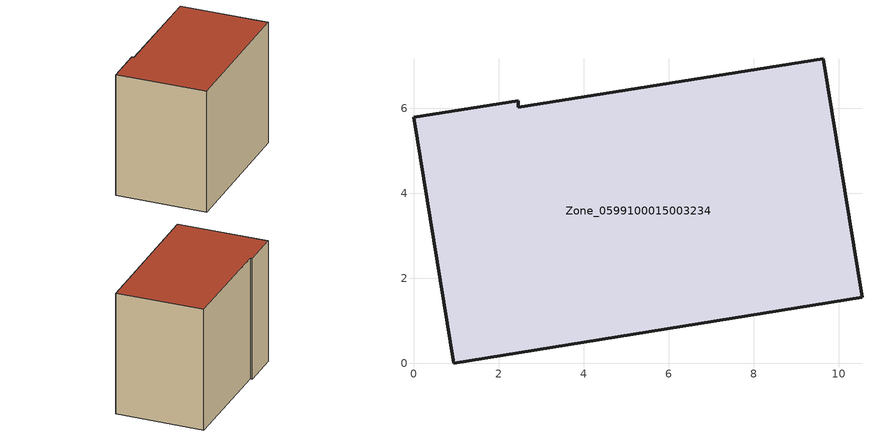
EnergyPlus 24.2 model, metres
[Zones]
Zone_0599100015003234
 floor ground (C_G): 0.94,0 0,5.78 2.46,6.17 2.47,6.03 9.64,7.16 10.55,1.55 z0.96
 wall outside (C_F): 2.47,6.03 2.46,6.17 0,5.78 0.94,0 10.55,1.55 9.64,7.16 2.47,6.03 z0.96:9.08
 roof outside (C_R): 10.55,1.55 9.64,7.16 2.47,6.03 2.46,6.17 0,5.78 0.94,0 z9.08
[BUILDING]
Pand.0599100015003234: North Axis=0; Terrain=City; Loads Convergence Tolerance Value=0.04; Temperature Convergence Tolerance Value=0.4; Solar Distribution=FullExterior; Maximum Number of Warmup Days=25; Minimum Number of Warmup Days=1
[Site:Location]
Rotterdam.The.Hague.AP_ZH_NLD Design_Conditions: Latitude=51.96; Longitude=4.45; Time Zone=1; Elevation=-4.5
[SITE:GROUNDTEMPERATURE:BUILDINGSURFACE]
18, 18, 18, 18, 18, 18, 18, 18, 18, 18, 18, 18
[MATERIAL] Thermal Absorptance=0.9; Solar Absorptance=0.7; Visible Absorptance=0.7
Name | Roughness | Thickness | Conductivity | Density | Specific Heat
G.TI.1975-1991 | MediumSmooth | 0.15 | 0.288461 | 540 | 1210
F.TI.1975-1991 | Rough | 0.3 | 0.230769 | 1920 | 840
R.TI.1975-1991 | MediumRough | 0.2 | 0.153846 | 1500 | 1000
[CONSTRUCTION]
C_G: G.TI.1975-1991
C_F: F.TI.1975-1991
C_R: R.TI.1975-1991
[ZONE]
Zone_0599100015003234: Type=1; Multiplier=1; Ceiling Height=Autocalculate; Volume=Autocalculate; Floor Area=autocalculate; Part of Total Floor Area=Yes
[ZONEINFILTRATION:DESIGNFLOWRATE]
Infil_Zone_0599100015003234: Zone or ZoneList or Space or SpaceList=Zone_0599100015003234; Schedule=AlwaysOn; Design Flow Rate Calculation Method=Flow/Area; Flow Rate per Floor Area=0.003; Constant Term Coefficient=1; Temperature Term Coefficient=0; Velocity Term Coefficient=0; Velocity Squared Term Coefficient=0
[HVACTEMPLATE:ZONE:IDEALLOADSAIRSYSTEM]
Zone_0599100015003234: Maximum Heating Supply Air Temperature=50; Minimum Cooling Supply Air Temperature=13; Maximum Heating Supply Air Humidity Ratio=0.0156; Minimum Cooling Supply Air Humidity Ratio=0.0077; Heating Limit=NoLimit; Cooling Limit=NoLimit; Dehumidification Control Type=ConstantSensibleHeatRatio; Cooling Sensible Heat Ratio=0.7; Dehumidification Setpoint=60; Humidification Control Type=None; Humidification Setpoint=30; Outdoor Air Method=None; Outdoor Air Flow Rate per Person=0.00944; Outdoor Air Flow Rate per Zone Floor Area=0; Outdoor Air Flow Rate per Zone=0; Demand Controlled Ventilation Type=None; Outdoor Air Economizer Type=NoEconomizer; Heat Recovery Type=None; Sensible Heat Recovery Effectiveness=0.7; Latent Heat Recovery Effectiveness=0.65
[ZONECONTROL:THERMOSTAT]
ThermostatControl_Zone_0599100015003234: Zone or ZoneList=Zone_0599100015003234; Control Type Schedule=DualSetpointControlType; Control 1=Thermostat_Zone_0599100015003234; Temperature Difference Between Cutout And Setpoint=0
[THERMOSTATSETPOINT:DUALSETPOINT]
Thermostat_Zone_0599100015003234: Heating Setpoint Temperature Schedule=HeatingSetpoint_Zone_0599100015003234; Cooling Setpoint Temperature Schedule=CoolingSetpoint_Zone_0599100015003234
[SCHEDULE:COMPACT]
HeatingSetpoint_Zone_0599100015003234: Through: 12/31, For: AllDays, Until: 24:00, 21
CoolingSetpoint_Zone_0599100015003234: Through: 12/31, For: AllDays, Until: 24:00, 24
DualSetpointControlType: Through: 12/31, For: AllDays, Until: 24:00, 4
AlwaysOn: Through: 12/31, For: AllDays, Until: 24:00, 1
